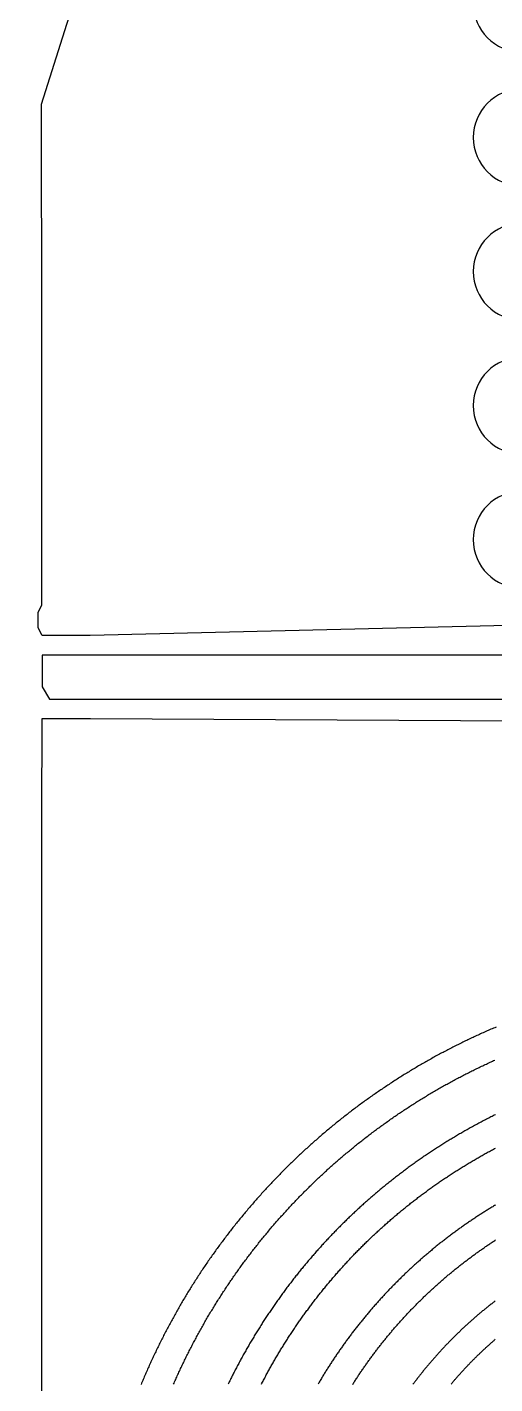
# Model space of a CAD drawing. Header units: inches. Extents: x -43479 to 56521, y -44741 to 59530.
# Drawn here: x -12613 to -10729, y -18007 to -12541 of the extents above; entities that cross this region are included whole.
import ezdxf

# ---------------------------------------------------------------- set-up
doc = ezdxf.new("R2010")
doc.units = ezdxf.units.IN
doc.header["$MEASUREMENT"] = 0

# ---------------------------------------------------------------- blocks, each defined once
blk = doc.blocks.new('kanishk_spiralEditV1')
for points in [[(3748.3, 3930.4), (3753.5, 3928.2), (3758.7, 3926), (3763.9, 3923.7), (3769.1, 3921.5), (3774.2, 3919.3), (3779.4, 3917), (3784.5, 3914.8), (3789.7, 3912.5), (3794.8, 3910.2), (3800, 3907.9), (3805.1, 3905.6), (3810.3, 3903.3), (3815.4, 3900.9), (3820.5, 3898.6), (3825.6, 3896.2), (3830.8, 3893.9), (3835.9, 3891.5), (3841, 3889.1), (3846.1, 3886.7), (3851.2, 3884.3), (3856.2, 3881.9), (3861.3, 3879.5), (3866.4, 3877.1), (3871.5, 3874.6), (3876.5, 3872.2), (3881.6, 3869.7), (3886.7, 3867.2), (3891.7, 3864.7), (3896.8, 3862.2), (3901.8, 3859.7), (3906.8, 3857.2), (3911.9, 3854.7), (3916.9, 3852.1), (3921.9, 3849.6), (3926.9, 3847), (3931.9, 3844.4), (3936.9, 3841.9), (3941.9, 3839.3), (3946.9, 3836.7), (3951.9, 3834.1), (3956.9, 3831.4), (3961.8, 3828.8), (3966.8, 3826.2), (3971.8, 3823.5), (3976.7, 3820.8), (3981.7, 3818.2), (3986.6, 3815.5), (3991.5, 3812.8), (3996.5, 3810.1), (4001.4, 3807.4), (4006.3, 3804.6), (4011.2, 3801.9), (4016.2, 3799.2), (4021.1, 3796.4), (4025.9, 3793.6), (4030.8, 3790.9), (4035.7, 3788.1), (4040.6, 3785.3), (4045.5, 3782.5), (4050.3, 3779.6), (4055.2, 3776.8), (4060.1, 3774), (4064.9, 3771.1), (4069.7, 3768.3), (4074.6, 3765.4), (4079.4, 3762.5), (4084.2, 3759.6), (4089, 3756.7), (4093.9, 3753.8), (4098.7, 3750.9), (4103.5, 3748), (4108.3, 3745.1), (4113, 3742.1), (4117.8, 3739.2), (4122.6, 3736.2), (4127.4, 3733.2), (4132.1, 3730.2), (4136.9, 3727.2), (4141.6, 3724.2), (4146.4, 3721.2), (4151.1, 3718.2), (4155.8, 3715.1), (4160.5, 3712.1), (4165.3, 3709), (4170, 3706), (4174.7, 3702.9), (4179.4, 3699.8), (4184, 3696.7), (4188.7, 3693.6), (4193.4, 3690.5), (4198.1, 3687.4), (4202.7, 3684.2), (4207.4, 3681.1), (4212, 3678), (4216.7, 3674.8), (4221.3, 3671.6), (4225.9, 3668.4), (4230.5, 3665.3), (4235.2, 3662.1), (4239.8, 3658.8), (4244.4, 3655.6), (4249, 3652.4), (4253.5, 3649.2), (4258.1, 3645.9), (4262.7, 3642.7), (4267.3, 3639.4), (4271.8, 3636.1), (4276.4, 3632.8), (4280.9, 3629.5), (4285.4, 3626.2), (4290, 3622.9), (4294.5, 3619.6), (4299, 3616.3), (4303.5, 3612.9), (4308, 3609.6), (4312.5, 3606.2), (4317, 3602.8), (4321.5, 3599.5), (4325.9, 3596.1), (4330.4, 3592.7), (4334.9, 3589.3), (4339.3, 3585.9), (4343.8, 3582.4), (4348.2, 3579), (4352.6, 3575.6), (4357, 3572.1), (4361.4, 3568.6), (4365.9, 3565.2), (4370.3, 3561.7), (4374.6, 3558.2), (4379, 3554.7), (4383.4, 3551.2), (4387.8, 3547.7), (4392.1, 3544.2), (4396.5, 3540.6), (4400.8, 3537.1), (4405.2, 3533.5), (4409.5, 3530), (4413.8, 3526.4), (4418.1, 3522.8), (4422.4, 3519.2), (4426.7, 3515.6), (4431, 3512), (4435.3, 3508.4), (4439.6, 3504.8), (4443.9, 3501.2), (4448.1, 3497.5), (4452.4, 3493.9), (4456.6, 3490.2), (4460.8, 3486.6), (4465.1, 3482.9), (4469.3, 3479.2), (4473.5, 3475.5), (4477.7, 3471.8), (4481.9, 3468.1), (4486.1, 3464.4), (4490.3, 3460.6), (4494.5, 3456.9), (4498.6, 3453.2), (4502.8, 3449.4), (4506.9, 3445.7), (4511.1, 3441.9), (4515.2, 3438.1), (4519.3, 3434.3), (4523.4, 3430.5), (4527.6, 3426.7), (4531.7, 3422.9), (4535.7, 3419.1), (4539.8, 3415.3), (4543.9, 3411.4), (4548, 3407.6), (4552, 3403.7), (4556.1, 3399.9), (4560.1, 3396), (4564.2, 3392.1), (4568.2, 3388.2), (4572.2, 3384.3), (4576.2, 3380.4), (4580.2, 3376.5), (4584.2, 3372.6), (4588.2, 3368.7), (4592.2, 3364.7), (4596.1, 3360.8), (4600.1, 3356.8), (4604.1, 3352.9), (4608, 3348.9), (4611.9, 3344.9), (4615.9, 3340.9), (4619.8, 3336.9), (4623.7, 3332.9), (4627.6, 3328.9), (4631.5, 3324.9), (4635.4, 3320.9), (4639.2, 3316.9), (4643.1, 3312.8), (4647, 3308.8), (4650.8, 3304.7), (4654.6, 3300.6), (4658.5, 3296.6), (4662.3, 3292.5), (4666.1, 3288.4), (4669.9, 3284.3), (4673.7, 3280.2), (4677.5, 3276.1), (4681.3, 3272), (4685, 3267.8), (4688.8, 3263.7), (4692.6, 3259.6), (4696.3, 3255.4), (4700, 3251.2), (4703.8, 3247.1), (4707.5, 3242.9), (4711.2, 3238.7), (4714.9, 3234.5), (4718.6, 3230.3), (4722.3, 3226.1), (4725.9, 3221.9), (4729.6, 3217.7), (4733.2, 3213.5), (4736.9, 3209.2), (4740.5, 3205), (4744.2, 3200.8), (4747.8, 3196.5), (4751.4, 3192.2), (4755, 3188), (4758.6, 3183.7), (4762.2, 3179.4), (4765.7, 3175.1), (4769.3, 3170.8), (4772.8, 3166.5), (4776.4, 3162.2), (4779.9, 3157.9), (4783.5, 3153.5), (4787, 3149.2), (4790.5, 3144.9), (4794, 3140.5), (4797.5, 3136.1), (4801, 3131.8), (4804.4, 3127.4), (4807.9, 3123), (4811.3, 3118.6), (4814.8, 3114.2), (4818.2, 3109.8), (4821.6, 3105.4), (4825.1, 3101), (4828.5, 3096.6), (4831.9, 3092.2), (4835.2, 3087.7), (4838.6, 3083.3), (4842, 3078.8), (4845.3, 3074.4), (4848.7, 3069.9), (4852, 3065.5), (4855.4, 3061), (4858.7, 3056.5), (4862, 3052), (4865.3, 3047.5), (4868.6, 3043), (4871.9, 3038.5), (4875.1, 3034), (4878.4, 3029.4), (4881.7, 3024.9), (4884.9, 3020.4), (4888.1, 3015.8), (4891.4, 3011.3), (4894.6, 3006.7), (4897.8, 3002.2), (4901, 2997.6), (4904.2, 2993), (4907.3, 2988.4), (4910.5, 2983.8), (4913.7, 2979.3), (4916.8, 2974.7), (4920, 2970), (4923.1, 2965.4), (4926.2, 2960.8), (4929.3, 2956.2), (4932.4, 2951.5), (4935.5, 2946.9), (4938.6, 2942.3), (4941.6, 2937.6), (4944.7, 2932.9), (4947.7, 2928.3), (4950.8, 2923.6), (4953.8, 2918.9), (4956.8, 2914.2), (4959.8, 2909.6), (4962.8, 2904.9), (4965.8, 2900.2), (4968.8, 2895.5), (4971.8, 2890.7), (4974.7, 2886), (4977.7, 2881.3), (4980.6, 2876.6), (4983.6, 2871.8), (4986.5, 2867.1), (4989.4, 2862.3), (4992.3, 2857.6), (4995.2, 2852.8), (4998, 2848), (5000.9, 2843.3), (5003.8, 2838.5), (5006.6, 2833.7), (5009.5, 2828.9), (5012.3, 2824.1), (5015.1, 2819.3), (5017.9, 2814.5), (5020.7, 2809.7), (5023.5, 2804.9), (5026.3, 2800), (5029, 2795.2), (5031.8, 2790.4), (5034.5, 2785.5), (5037.3, 2780.7), (5040, 2775.8), (5042.7, 2771), (5045.4, 2766.1), (5048.1, 2761.2), (5050.8, 2756.4), (5053.5, 2751.5), (5056.1, 2746.6), (5058.8, 2741.7), (5061.4, 2736.8), (5064.1, 2731.9), (5066.7, 2727), (5069.3, 2722.1), (5071.9, 2717.2), (5074.5, 2712.3), (5077.1, 2707.3), (5079.6, 2702.4), (5082.2, 2697.5), (5084.8, 2692.5), (5087.3, 2687.6), (5089.8, 2682.6), (5092.3, 2677.7), (5094.9, 2672.7), (5097.3, 2667.7), (5099.8, 2662.7), (5102.3, 2657.8), (5104.8, 2652.8), (5107.2, 2647.8), (5109.7, 2642.8), (5112.1, 2637.8), (5114.5, 2632.8), (5116.9, 2627.8), (5119.3, 2622.8), (5121.7, 2617.8), (5124.1, 2612.7), (5126.5, 2607.7), (5128.8, 2602.7), (5131.2, 2597.6), (5133.5, 2592.6), (5135.9, 2587.6), (5138.2, 2582.5), (5140.5, 2577.4), (5142.8, 2572.4), (5145.1, 2567.3), (5147.3, 2562.3), (5149.6, 2557.2), (5151.9, 2552.1), (5154.1, 2547), (5156.3, 2541.9), (5158.6, 2536.8), (5160.8, 2531.7), (5163, 2526.6), (5165.1, 2521.5), (5167.3, 2516.4), (5169.5, 2511.3), (5171.6, 2506.2), (5173.8, 2501.1), (5175.9, 2495.9), (5178, 2490.8)], [(3751, 3577.4), (3755.5, 3575.2), (3759.9, 3573), (3764.3, 3570.7), (3768.8, 3568.5), (3773.2, 3566.3), (3777.6, 3564), (3782, 3561.8), (3786.4, 3559.5), (3790.8, 3557.2), (3795.2, 3554.9), (3799.6, 3552.6), (3804, 3550.3), (3808.4, 3548), (3812.8, 3545.7), (3817.2, 3543.4), (3821.5, 3541), (3825.9, 3538.7), (3830.2, 3536.3), (3834.6, 3534), (3839, 3531.6), (3843.3, 3529.2), (3847.6, 3526.8), (3852, 3524.4), (3856.3, 3522), (3860.6, 3519.6), (3864.9, 3517.1), (3869.2, 3514.7), (3873.6, 3512.3), (3877.9, 3509.8), (3882.2, 3507.3), (3886.4, 3504.9), (3890.7, 3502.4), (3895, 3499.9), (3899.3, 3497.4), (3903.6, 3494.9), (3907.8, 3492.3), (3912.1, 3489.8), (3916.3, 3487.3), (3920.6, 3484.7), (3924.8, 3482.2), (3929.1, 3479.6), (3933.3, 3477), (3937.5, 3474.5), (3941.7, 3471.9), (3945.9, 3469.3), (3950.1, 3466.7), (3954.3, 3464.1), (3958.5, 3461.4), (3962.7, 3458.8), (3966.9, 3456.2), (3971.1, 3453.5), (3975.3, 3450.9), (3979.4, 3448.2), (3983.6, 3445.5), (3987.8, 3442.8), (3991.9, 3440.1), (3996.1, 3437.4), (4000.2, 3434.7), (4004.3, 3432), (4008.5, 3429.3), (4012.6, 3426.5), (4016.7, 3423.8), (4020.8, 3421), (4024.9, 3418.3), (4029, 3415.5), (4033.1, 3412.7), (4037.2, 3409.9), (4041.3, 3407.2), (4045.3, 3404.4), (4049.4, 3401.5), (4053.5, 3398.7), (4057.5, 3395.9), (4061.6, 3393.1), (4065.6, 3390.2), (4069.6, 3387.4), (4073.7, 3384.5), (4077.7, 3381.6), (4081.7, 3378.7), (4085.7, 3375.9), (4089.7, 3373), (4093.7, 3370.1), (4097.7, 3367.1), (4101.7, 3364.2), (4105.7, 3361.3), (4109.7, 3358.4), (4113.6, 3355.4), (4117.6, 3352.5), (4121.6, 3349.5), (4125.5, 3346.5), (4129.4, 3343.6), (4133.4, 3340.6), (4137.3, 3337.6), (4141.2, 3334.6), (4145.2, 3331.6), (4149.1, 3328.6), (4153, 3325.5), (4156.9, 3322.5), (4160.8, 3319.5), (4164.6, 3316.4), (4168.5, 3313.3), (4172.4, 3310.3), (4176.2, 3307.2), (4180.1, 3304.1), (4184, 3301), (4187.8, 3297.9), (4191.6, 3294.8), (4195.5, 3291.7), (4199.3, 3288.6), (4203.1, 3285.5), (4206.9, 3282.3), (4210.7, 3279.2), (4214.5, 3276), (4218.3, 3272.9), (4222.1, 3269.7), (4225.9, 3266.5), (4229.6, 3263.4), (4233.4, 3260.2), (4237.2, 3257), (4240.9, 3253.8), (4244.7, 3250.5), (4248.4, 3247.3), (4252.1, 3244.1), (4255.8, 3240.9), (4259.6, 3237.6), (4263.3, 3234.4), (4267, 3231.1), (4270.7, 3227.8), (4274.3, 3224.6), (4278, 3221.3), (4281.7, 3218), (4285.4, 3214.7), (4289, 3211.4), (4292.7, 3208.1), (4296.3, 3204.7), (4300, 3201.4), (4303.6, 3198.1), (4307.2, 3194.7), (4310.8, 3191.4), (4314.4, 3188), (4318, 3184.7), (4321.6, 3181.3), (4325.2, 3177.9), (4328.8, 3174.5), (4332.4, 3171.1), (4335.9, 3167.7), (4339.5, 3164.3), (4343, 3160.9), (4346.6, 3157.5), (4350.1, 3154), (4353.6, 3150.6), (4357.2, 3147.2), (4360.7, 3143.7), (4364.2, 3140.2), (4367.7, 3136.8), (4371.2, 3133.3), (4374.7, 3129.8), (4378.1, 3126.3), (4381.6, 3122.8), (4385.1, 3119.3), (4388.5, 3115.8), (4392, 3112.3), (4395.4, 3108.8), (4398.8, 3105.3), (4402.3, 3101.7), (4405.7, 3098.2), (4409.1, 3094.6), (4412.5, 3091.1), (4415.9, 3087.5), (4419.3, 3083.9), (4422.6, 3080.3), (4426, 3076.8), (4429.4, 3073.2), (4432.7, 3069.6), (4436.1, 3065.9), (4439.4, 3062.3), (4442.7, 3058.7), (4446.1, 3055.1), (4449.4, 3051.5), (4452.7, 3047.8), (4456, 3044.2), (4459.3, 3040.5), (4462.6, 3036.8), (4465.9, 3033.2), (4469.1, 3029.5), (4472.4, 3025.8), (4475.6, 3022.1), (4478.9, 3018.4), (4482.1, 3014.7), (4485.4, 3011), (4488.6, 3007.3), (4491.8, 3003.6), (4495, 2999.9), (4498.2, 2996.1), (4501.4, 2992.4), (4504.6, 2988.6), (4507.7, 2984.9), (4510.9, 2981.1), (4514.1, 2977.4), (4517.2, 2973.6), (4520.4, 2969.8), (4523.5, 2966), (4526.6, 2962.2), (4529.7, 2958.4), (4532.8, 2954.6), (4536, 2950.8), (4539, 2947), (4542.1, 2943.2), (4545.2, 2939.3), (4548.3, 2935.5), (4551.3, 2931.7), (4554.4, 2927.8), (4557.4, 2923.9), (4560.5, 2920.1), (4563.5, 2916.2), (4566.5, 2912.3), (4569.5, 2908.5), (4572.5, 2904.6), (4575.5, 2900.7), (4578.5, 2896.8), (4581.5, 2892.9), (4584.5, 2889), (4587.4, 2885.1), (4590.4, 2881.1), (4593.3, 2877.2), (4596.3, 2873.3), (4599.2, 2869.3), (4602.1, 2865.4), (4605, 2861.4), (4607.9, 2857.5), (4610.8, 2853.5), (4613.7, 2849.5), (4616.6, 2845.6), (4619.5, 2841.6), (4622.3, 2837.6), (4625.2, 2833.6), (4628, 2829.6), (4630.8, 2825.6), (4633.7, 2821.6), (4636.5, 2817.6), (4639.3, 2813.5), (4642.1, 2809.5), (4644.9, 2805.5), (4647.7, 2801.4), (4650.5, 2797.4), (4653.2, 2793.3), (4656, 2789.3), (4658.7, 2785.2), (4661.5, 2781.2), (4664.2, 2777.1), (4666.9, 2773), (4669.6, 2768.9), (4672.3, 2764.8), (4675, 2760.7), (4677.7, 2756.6), (4680.4, 2752.5), (4683.1, 2748.4), (4685.7, 2744.3), (4688.4, 2740.2), (4691, 2736), (4693.7, 2731.9), (4696.3, 2727.8), (4698.9, 2723.6), (4701.5, 2719.5), (4704.1, 2715.3), (4706.7, 2711.2), (4709.3, 2707), (4711.9, 2702.8), (4714.5, 2698.7), (4717, 2694.5), (4719.6, 2690.3), (4722.1, 2686.1), (4724.6, 2681.9), (4727.1, 2677.7), (4729.7, 2673.5), (4732.2, 2669.3), (4734.7, 2665.1), (4737.1, 2660.9), (4739.6, 2656.6), (4742.1, 2652.4), (4744.5, 2648.2), (4747, 2643.9), (4749.4, 2639.7), (4751.9, 2635.4), (4754.3, 2631.2), (4756.7, 2626.9), (4759.1, 2622.6), (4761.5, 2618.4), (4763.9, 2614.1), (4766.3, 2609.8), (4768.6, 2605.5), (4771, 2601.2), (4773.3, 2597), (4775.7, 2592.7), (4778, 2588.4), (4780.3, 2584), (4782.7, 2579.7), (4785, 2575.4), (4787.3, 2571.1), (4789.5, 2566.8), (4791.8, 2562.4), (4794.1, 2558.1), (4796.3, 2553.8), (4798.6, 2549.4), (4800.8, 2545.1), (4803.1, 2540.7), (4805.3, 2536.4), (4807.5, 2532), (4809.7, 2527.6), (4811.9, 2523.3), (4814.1, 2518.9), (4816.3, 2514.5), (4818.4, 2510.1), (4820.6, 2505.7), (4822.7, 2501.3), (4824.9, 2496.9), (4827, 2492.5)], [(3750.7, 3213.6), (3754.4, 3211.4), (3758.1, 3209.2), (3761.7, 3206.9), (3765.4, 3204.7), (3769.1, 3202.5), (3772.7, 3200.3), (3776.3, 3198), (3780, 3195.8), (3783.6, 3193.5), (3787.3, 3191.2), (3790.9, 3189), (3794.5, 3186.7), (3798.1, 3184.4), (3801.7, 3182.1), (3805.3, 3179.8), (3808.9, 3177.5), (3812.5, 3175.2), (3816.1, 3172.8), (3819.7, 3170.5), (3823.3, 3168.2), (3826.9, 3165.8), (3830.4, 3163.5), (3834, 3161.1), (3837.6, 3158.7), (3841.1, 3156.4), (3844.7, 3154), (3848.2, 3151.6), (3851.7, 3149.2), (3855.3, 3146.8), (3858.8, 3144.4), (3862.3, 3141.9), (3865.9, 3139.5), (3869.4, 3137.1), (3872.9, 3134.6), (3876.4, 3132.2), (3879.9, 3129.7), (3883.4, 3127.3), (3886.9, 3124.8), (3890.3, 3122.3), (3893.8, 3119.8), (3897.3, 3117.3), (3900.7, 3114.8), (3904.2, 3112.3), (3907.7, 3109.8), (3911.1, 3107.3), (3914.6, 3104.8), (3918, 3102.2), (3921.4, 3099.7), (3924.8, 3097.1), (3928.3, 3094.6), (3931.7, 3092), (3935.1, 3089.4), (3938.5, 3086.9), (3941.9, 3084.3), (3945.3, 3081.7), (3948.7, 3079.1), (3952.1, 3076.5), (3955.4, 3073.9), (3958.8, 3071.3), (3962.2, 3068.6), (3965.5, 3066), (3968.9, 3063.4), (3972.2, 3060.7), (3975.6, 3058.1), (3978.9, 3055.4), (3982.2, 3052.7), (3985.6, 3050.1), (3988.9, 3047.4), (3992.2, 3044.7), (3995.5, 3042), (3998.8, 3039.3), (4002.1, 3036.6), (4005.4, 3033.9), (4008.7, 3031.1), (4012, 3028.4), (4015.2, 3025.7), (4018.5, 3022.9), (4021.8, 3020.2), (4025, 3017.4), (4028.3, 3014.7), (4031.5, 3011.9), (4034.7, 3009.1), (4038, 3006.3), (4041.2, 3003.6), (4044.4, 3000.8), (4047.6, 2998), (4050.8, 2995.1), (4054, 2992.3), (4057.2, 2989.5), (4060.4, 2986.7), (4063.6, 2983.8), (4066.8, 2981), (4069.9, 2978.2), (4073.1, 2975.3), (4076.3, 2972.4), (4079.4, 2969.6), (4082.6, 2966.7), (4085.7, 2963.8), (4088.8, 2960.9), (4092, 2958), (4095.1, 2955.1), (4098.2, 2952.2), (4101.3, 2949.3), (4104.4, 2946.4), (4107.5, 2943.5), (4110.6, 2940.6), (4113.7, 2937.6), (4116.8, 2934.7), (4119.8, 2931.7), (4122.9, 2928.8), (4125.9, 2925.8), (4129, 2922.8), (4132, 2919.9), (4135.1, 2916.9), (4138.1, 2913.9), (4141.1, 2910.9), (4144.2, 2907.9), (4147.2, 2904.9), (4150.2, 2901.9), (4153.2, 2898.9), (4156.2, 2895.8), (4159.2, 2892.8), (4162.1, 2889.8), (4165.1, 2886.7), (4168.1, 2883.7), (4171, 2880.6), (4174, 2877.6), (4176.9, 2874.5), (4179.9, 2871.4), (4182.8, 2868.3), (4185.7, 2865.3), (4188.7, 2862.2), (4191.6, 2859.1), (4194.5, 2856), (4197.4, 2852.9), (4200.3, 2849.7), (4203.2, 2846.6), (4206, 2843.5), (4208.9, 2840.4), (4211.8, 2837.2), (4214.6, 2834.1), (4217.5, 2830.9), (4220.4, 2827.8), (4223.2, 2824.6), (4226, 2821.5), (4228.9, 2818.3), (4231.7, 2815.1), (4234.5, 2811.9), (4237.3, 2808.7), (4240.1, 2805.5), (4242.9, 2802.3), (4245.7, 2799.1), (4248.5, 2795.9), (4251.2, 2792.7), (4254, 2789.5), (4256.7, 2786.2), (4259.5, 2783), (4262.2, 2779.8), (4265, 2776.5), (4267.7, 2773.3), (4270.4, 2770), (4273.2, 2766.7), (4275.9, 2763.5), (4278.6, 2760.2), (4281.3, 2756.9), (4283.9, 2753.6), (4286.6, 2750.3), (4289.3, 2747.1), (4292, 2743.7), (4294.6, 2740.4), (4297.3, 2737.1), (4299.9, 2733.8), (4302.6, 2730.5), (4305.2, 2727.2), (4307.8, 2723.8), (4310.4, 2720.5), (4313.1, 2717.1), (4315.7, 2713.8), (4318.3, 2710.4), (4320.8, 2707.1), (4323.4, 2703.7), (4326, 2700.3), (4328.6, 2697), (4331.1, 2693.6), (4333.7, 2690.2), (4336.2, 2686.8), (4338.8, 2683.4), (4341.3, 2680), (4343.8, 2676.6), (4346.3, 2673.2), (4348.9, 2669.8), (4351.4, 2666.4), (4353.9, 2662.9), (4356.3, 2659.5), (4358.8, 2656.1), (4361.3, 2652.6), (4363.8, 2649.2), (4366.2, 2645.7), (4368.7, 2642.3), (4371.1, 2638.8), (4373.5, 2635.3), (4376, 2631.9), (4378.4, 2628.4), (4380.8, 2624.9), (4383.2, 2621.4), (4385.6, 2617.9), (4388, 2614.4), (4390.4, 2610.9), (4392.8, 2607.4), (4395.1, 2603.9), (4397.5, 2600.4), (4399.9, 2596.9), (4402.2, 2593.4), (4404.5, 2589.8), (4406.9, 2586.3), (4409.2, 2582.8), (4411.5, 2579.2), (4413.8, 2575.7), (4416.1, 2572.1), (4418.4, 2568.6), (4420.7, 2565), (4423, 2561.4), (4425.3, 2557.9), (4427.5, 2554.3), (4429.8, 2550.7), (4432, 2547.1), (4434.3, 2543.5), (4436.5, 2539.9), (4438.7, 2536.3), (4440.9, 2532.7), (4443.2, 2529.1), (4445.4, 2525.5), (4447.5, 2521.9), (4449.7, 2518.3), (4451.9, 2514.6), (4454.1, 2511), (4456.2, 2507.4), (4458.4, 2503.7), (4460.6, 2500.1), (4462.7, 2496.5), (4464.8, 2492.8)], [(3751.5, 2827.2), (3754.4, 2825), (3757.2, 2822.8), (3760, 2820.6), (3762.9, 2818.4), (3765.7, 2816.2), (3768.6, 2814), (3771.4, 2811.7), (3774.2, 2809.5), (3777, 2807.3), (3779.8, 2805), (3782.6, 2802.8), (3785.4, 2800.5), (3788.2, 2798.2), (3791, 2796), (3793.8, 2793.7), (3796.6, 2791.4), (3799.4, 2789.1), (3802.2, 2786.9), (3804.9, 2784.6), (3807.7, 2782.3), (3810.4, 2779.9), (3813.2, 2777.6), (3815.9, 2775.3), (3818.7, 2773), (3821.4, 2770.7), (3824.2, 2768.3), (3826.9, 2766), (3829.6, 2763.6), (3832.3, 2761.3), (3835, 2758.9), (3837.7, 2756.6), (3840.4, 2754.2), (3843.1, 2751.8), (3845.8, 2749.4), (3848.5, 2747.1), (3851.2, 2744.7), (3853.9, 2742.3), (3856.5, 2739.9), (3859.2, 2737.5), (3861.9, 2735), (3864.5, 2732.6), (3867.2, 2730.2), (3869.8, 2727.8), (3872.5, 2725.3), (3875.1, 2722.9), (3877.7, 2720.5), (3880.3, 2718), (3883, 2715.6), (3885.6, 2713.1), (3888.2, 2710.6), (3890.8, 2708.2), (3893.4, 2705.7), (3896, 2703.2), (3898.6, 2700.7), (3901.1, 2698.2), (3903.7, 2695.7), (3906.3, 2693.2), (3908.9, 2690.7), (3911.4, 2688.2), (3914, 2685.7), (3916.5, 2683.2), (3919.1, 2680.6), (3921.6, 2678.1), (3924.1, 2675.5), (3926.7, 2673), (3929.2, 2670.5), (3931.7, 2667.9), (3934.2, 2665.3), (3936.7, 2662.8), (3939.2, 2660.2), (3941.7, 2657.6), (3944.2, 2655), (3946.7, 2652.5), (3949.1, 2649.9), (3951.6, 2647.3), (3954.1, 2644.7), (3956.5, 2642.1), (3959, 2639.5), (3961.4, 2636.8), (3963.9, 2634.2), (3966.3, 2631.6), (3968.8, 2629), (3971.2, 2626.3), (3973.6, 2623.7), (3976, 2621.1), (3978.4, 2618.4), (3980.8, 2615.7), (3983.2, 2613.1), (3985.6, 2610.4), (3988, 2607.8), (3990.4, 2605.1), (3992.8, 2602.4), (3995.1, 2599.7), (3997.5, 2597), (3999.8, 2594.3), (4002.2, 2591.6), (4004.5, 2588.9), (4006.9, 2586.2), (4009.2, 2583.5), (4011.5, 2580.8), (4013.9, 2578.1), (4016.2, 2575.3), (4018.5, 2572.6), (4020.8, 2569.9), (4023.1, 2567.1), (4025.4, 2564.4), (4027.7, 2561.6), (4030, 2558.9), (4032.2, 2556.1), (4034.5, 2553.4), (4036.8, 2550.6), (4039, 2547.8), (4041.3, 2545.1), (4043.5, 2542.3), (4045.8, 2539.5), (4048, 2536.7), (4050.2, 2533.9), (4052.4, 2531.1), (4054.7, 2528.3), (4056.9, 2525.5), (4059.1, 2522.7), (4061.3, 2519.9), (4063.5, 2517), (4065.6, 2514.2), (4067.8, 2511.4), (4070, 2508.5), (4072.2, 2505.7), (4074.3, 2502.9), (4076.5, 2500), (4078.6, 2497.2), (4080.8, 2494.3), (4082.9, 2491.4)], [(3929.1, 2492.5), (3927, 2495.1), (3924.9, 2497.6), (3922.7, 2500.1), (3920.5, 2502.7), (3918.4, 2505.2), (3916.2, 2507.7), (3914, 2510.2), (3911.9, 2512.7), (3909.7, 2515.2), (3907.5, 2517.8), (3905.3, 2520.3), (3903.1, 2522.8), (3900.9, 2525.2), (3898.7, 2527.7), (3896.4, 2530.2), (3894.2, 2532.7), (3892, 2535.2), (3889.8, 2537.6), (3887.5, 2540.1), (3885.3, 2542.6), (3883, 2545), (3880.8, 2547.5), (3878.5, 2549.9), (3876.2, 2552.3), (3874, 2554.8), (3871.7, 2557.2), (3869.4, 2559.6), (3867.1, 2562.1), (3864.8, 2564.5), (3862.5, 2566.9), (3860.2, 2569.3), (3857.9, 2571.7), (3855.6, 2574.1), (3853.3, 2576.5), (3851, 2578.9), (3848.6, 2581.3), (3846.3, 2583.7), (3844, 2586), (3841.6, 2588.4), (3839.3, 2590.8), (3836.9, 2593.1), (3834.6, 2595.5), (3832.2, 2597.9), (3829.8, 2600.2), (3827.4, 2602.5), (3825.1, 2604.9), (3822.7, 2607.2), (3820.3, 2609.5), (3817.9, 2611.9), (3815.5, 2614.2), (3813.1, 2616.5), (3810.7, 2618.8), (3808.3, 2621.1), (3805.8, 2623.4), (3803.4, 2625.7), (3801, 2628), (3798.6, 2630.3), (3796.1, 2632.6), (3793.7, 2634.8), (3791.2, 2637.1), (3788.8, 2639.4), (3786.3, 2641.6), (3783.8, 2643.9), (3781.4, 2646.1), (3778.9, 2648.4), (3776.4, 2650.6), (3773.9, 2652.8), (3771.4, 2655.1), (3769, 2657.3), (3766.5, 2659.5), (3764, 2661.7), (3761.4, 2663.9), (3758.9, 2666.1), (3756.4, 2668.3), (3753.9, 2670.5), (3751.4, 2672.7)], [(4325.6, 2491), (4323.5, 2494.4), (4321.3, 2497.7), (4319.2, 2501.1), (4317, 2504.5), (4314.9, 2507.8), (4312.7, 2511.1), (4310.5, 2514.5), (4308.3, 2517.8), (4306.1, 2521.1), (4304, 2524.5), (4301.7, 2527.8), (4299.5, 2531.1), (4297.3, 2534.4), (4295.1, 2537.7), (4292.9, 2541), (4290.6, 2544.3), (4288.4, 2547.6), (4286.1, 2550.9), (4283.9, 2554.2), (4281.6, 2557.4), (4279.3, 2560.7), (4277.1, 2564), (4274.8, 2567.3), (4272.5, 2570.5), (4270.2, 2573.8), (4267.9, 2577), (4265.6, 2580.3), (4263.2, 2583.5), (4260.9, 2586.7), (4258.6, 2590), (4256.2, 2593.2), (4253.9, 2596.4), (4251.5, 2599.6), (4249.2, 2602.9), (4246.8, 2606.1), (4244.4, 2609.3), (4242, 2612.5), (4239.6, 2615.7), (4237.2, 2618.9), (4234.8, 2622), (4232.4, 2625.2), (4230, 2628.4), (4227.6, 2631.6), (4225.2, 2634.7), (4222.7, 2637.9), (4220.3, 2641), (4217.8, 2644.2), (4215.4, 2647.3), (4212.9, 2650.5), (4210.4, 2653.6), (4208, 2656.7), (4205.5, 2659.9), (4203, 2663), (4200.5, 2666.1), (4198, 2669.2), (4195.5, 2672.3), (4192.9, 2675.4), (4190.4, 2678.5), (4187.9, 2681.6), (4185.4, 2684.7), (4182.8, 2687.8), (4180.3, 2690.8), (4177.7, 2693.9), (4175.1, 2697), (4172.6, 2700), (4170, 2703.1), (4167.4, 2706.1), (4164.8, 2709.2), (4162.2, 2712.2), (4159.6, 2715.2), (4157, 2718.3), (4154.4, 2721.3), (4151.8, 2724.3), (4149.1, 2727.3), (4146.5, 2730.3), (4143.9, 2733.3), (4141.2, 2736.3), (4138.5, 2739.3), (4135.9, 2742.3), (4133.2, 2745.3), (4130.5, 2748.2), (4127.9, 2751.2), (4125.2, 2754.2), (4122.5, 2757.1), (4119.8, 2760.1), (4117.1, 2763), (4114.4, 2766), (4111.6, 2768.9), (4108.9, 2771.8), (4106.2, 2774.8), (4103.5, 2777.7), (4100.7, 2780.6), (4098, 2783.5), (4095.2, 2786.4), (4092.4, 2789.3), (4089.7, 2792.2), (4086.9, 2795.1), (4084.1, 2797.9), (4081.3, 2800.8), (4078.5, 2803.7), (4075.7, 2806.5), (4072.9, 2809.4), (4070.1, 2812.2), (4067.3, 2815.1), (4064.5, 2817.9), (4061.6, 2820.8), (4058.8, 2823.6), (4056, 2826.4), (4053.1, 2829.2), (4050.3, 2832), (4047.4, 2834.8), (4044.5, 2837.6), (4041.7, 2840.4), (4038.8, 2843.2), (4035.9, 2846), (4033, 2848.8), (4030.1, 2851.5), (4027.2, 2854.3), (4024.3, 2857.1), (4021.4, 2859.8), (4018.5, 2862.6), (4015.5, 2865.3), (4012.6, 2868), (4009.7, 2870.8), (4006.7, 2873.5), (4003.8, 2876.2), (4000.8, 2878.9), (3997.9, 2881.6), (3994.9, 2884.3), (3991.9, 2887), (3988.9, 2889.7), (3986, 2892.4), (3983, 2895), (3980, 2897.7), (3977, 2900.4), (3974, 2903), (3970.9, 2905.7), (3967.9, 2908.3), (3964.9, 2910.9), (3961.9, 2913.6), (3958.8, 2916.2), (3955.8, 2918.8), (3952.7, 2921.4), (3949.7, 2924), (3946.6, 2926.6), (3943.6, 2929.2), (3940.5, 2931.8), (3937.4, 2934.4), (3934.3, 2936.9), (3931.3, 2939.5), (3928.2, 2942.1), (3925.1, 2944.6), (3922, 2947.2), (3918.9, 2949.7), (3915.7, 2952.2), (3912.6, 2954.8), (3909.5, 2957.3), (3906.4, 2959.8), (3903.2, 2962.3), (3900.1, 2964.8), (3896.9, 2967.3), (3893.8, 2969.8), (3890.6, 2972.3), (3887.5, 2974.8), (3884.3, 2977.2), (3881.1, 2979.7), (3877.9, 2982.2), (3874.8, 2984.6), (3871.6, 2987.1), (3868.4, 2989.5), (3865.2, 2991.9), (3862, 2994.3), (3858.8, 2996.8), (3855.5, 2999.2), (3852.3, 3001.6), (3849.1, 3004), (3845.9, 3006.4), (3842.6, 3008.8), (3839.4, 3011.1), (3836.1, 3013.5), (3832.9, 3015.9), (3829.6, 3018.2), (3826.4, 3020.6), (3823.1, 3022.9), (3819.8, 3025.3), (3816.5, 3027.6), (3813.3, 3029.9), (3810, 3032.2), (3806.7, 3034.5), (3803.4, 3036.9), (3800.1, 3039.1), (3796.8, 3041.4), (3793.5, 3043.7), (3790.1, 3046), (3786.8, 3048.3), (3783.5, 3050.5), (3780.2, 3052.8), (3776.8, 3055), (3773.5, 3057.3), (3770.1, 3059.5), (3766.8, 3061.7), (3763.4, 3064), (3760.1, 3066.2), (3756.7, 3068.4), (3753.3, 3070.6), (3749.9, 3072.8)], [(4693.2, 2492), (4691.1, 2496.2), (4688.9, 2500.3), (4686.8, 2504.4), (4684.6, 2508.5), (4682.5, 2512.6), (4680.3, 2516.7), (4678.1, 2520.8), (4675.9, 2524.9), (4673.7, 2529), (4671.5, 2533.1), (4669.3, 2537.2), (4667.1, 2541.2), (4664.8, 2545.3), (4662.6, 2549.4), (4660.3, 2553.5), (4658.1, 2557.5), (4655.8, 2561.6), (4653.5, 2565.6), (4651.3, 2569.7), (4649, 2573.7), (4646.7, 2577.7), (4644.4, 2581.8), (4642, 2585.8), (4639.7, 2589.8), (4637.4, 2593.8), (4635, 2597.8), (4632.7, 2601.8), (4630.3, 2605.8), (4627.9, 2609.8), (4625.6, 2613.8), (4623.2, 2617.8), (4620.8, 2621.8), (4618.4, 2625.8), (4616, 2629.8), (4613.5, 2633.7), (4611.1, 2637.7), (4608.7, 2641.7), (4606.2, 2645.6), (4603.8, 2649.6), (4601.3, 2653.5), (4598.8, 2657.4), (4596.4, 2661.4), (4593.9, 2665.3), (4591.4, 2669.2), (4588.9, 2673.1), (4586.4, 2677.1), (4583.8, 2681), (4581.3, 2684.9), (4578.8, 2688.8), (4576.2, 2692.7), (4573.7, 2696.5), (4571.1, 2700.4), (4568.5, 2704.3), (4565.9, 2708.2), (4563.4, 2712.1), (4560.8, 2715.9), (4558.2, 2719.8), (4555.5, 2723.6), (4552.9, 2727.5), (4550.3, 2731.3), (4547.7, 2735.1), (4545, 2739), (4542.4, 2742.8), (4539.7, 2746.6), (4537, 2750.4), (4534.4, 2754.2), (4531.7, 2758), (4529, 2761.8), (4526.3, 2765.6), (4523.6, 2769.4), (4520.8, 2773.2), (4518.1, 2777), (4515.4, 2780.7), (4512.6, 2784.5), (4509.9, 2788.3), (4507.1, 2792), (4504.4, 2795.8), (4501.6, 2799.5), (4498.8, 2803.3), (4496, 2807), (4493.2, 2810.7), (4490.4, 2814.4), (4487.6, 2818.1), (4484.8, 2821.9), (4482, 2825.6), (4479.1, 2829.3), (4476.3, 2832.9), (4473.4, 2836.6), (4470.6, 2840.3), (4467.7, 2844), (4464.8, 2847.6), (4461.9, 2851.3), (4459, 2855), (4456.1, 2858.6), (4453.2, 2862.3), (4450.3, 2865.9), (4447.4, 2869.5), (4444.5, 2873.2), (4441.5, 2876.8), (4438.6, 2880.4), (4435.6, 2884), (4432.7, 2887.6), (4429.7, 2891.2), (4426.7, 2894.8), (4423.7, 2898.4), (4420.7, 2902), (4417.7, 2905.5), (4414.7, 2909.1), (4411.7, 2912.6), (4408.7, 2916.2), (4405.7, 2919.8), (4402.6, 2923.3), (4399.6, 2926.8), (4396.5, 2930.4), (4393.5, 2933.9), (4390.4, 2937.4), (4387.3, 2940.9), (4384.2, 2944.4), (4381.1, 2947.9), (4378, 2951.4), (4374.9, 2954.9), (4371.8, 2958.4), (4368.7, 2961.8), (4365.6, 2965.3), (4362.4, 2968.8), (4359.3, 2972.2), (4356.1, 2975.7), (4353, 2979.1), (4349.8, 2982.5), (4346.6, 2986), (4343.5, 2989.4), (4340.3, 2992.8), (4337.1, 2996.2), (4333.9, 2999.6), (4330.7, 3003), (4327.5, 3006.4), (4324.2, 3009.8), (4321, 3013.1), (4317.8, 3016.5), (4314.5, 3019.9), (4311.3, 3023.2), (4308, 3026.6), (4304.7, 3029.9), (4301.5, 3033.2), (4298.2, 3036.6), (4294.9, 3039.9), (4291.6, 3043.2), (4288.3, 3046.5), (4285, 3049.8), (4281.7, 3053.1), (4278.3, 3056.4), (4275, 3059.7), (4271.7, 3063), (4268.3, 3066.2), (4265, 3069.5), (4261.6, 3072.7), (4258.3, 3076), (4254.9, 3079.2), (4251.5, 3082.5), (4248.1, 3085.7), (4244.7, 3088.9), (4241.3, 3092.1), (4237.9, 3095.3), (4234.5, 3098.5), (4231.1, 3101.7), (4227.7, 3104.9), (4224.2, 3108.1), (4220.8, 3111.2), (4217.3, 3114.4), (4213.9, 3117.5), (4210.4, 3120.7), (4207, 3123.8), (4203.5, 3127), (4200, 3130.1), (4196.5, 3133.2), (4193, 3136.3), (4189.5, 3139.4), (4186, 3142.5), (4182.5, 3145.6), (4179, 3148.7), (4175.4, 3151.8), (4171.9, 3154.9), (4168.4, 3157.9), (4164.8, 3161), (4161.3, 3164), (4157.7, 3167.1), (4154.1, 3170.1), (4150.6, 3173.1), (4147, 3176.1), (4143.4, 3179.1), (4139.8, 3182.2), (4136.2, 3185.1), (4132.6, 3188.1), (4129, 3191.1), (4125.3, 3194.1), (4121.7, 3197.1), (4118.1, 3200), (4114.5, 3203), (4110.8, 3205.9), (4107.2, 3208.8), (4103.5, 3211.8), (4099.8, 3214.7), (4096.2, 3217.6), (4092.5, 3220.5), (4088.8, 3223.4), (4085.1, 3226.3), (4081.4, 3229.2), (4077.7, 3232.1), (4074, 3234.9), (4070.3, 3237.8), (4066.6, 3240.6), (4062.8, 3243.5), (4059.1, 3246.3), (4055.4, 3249.2), (4051.6, 3252), (4047.9, 3254.8), (4044.1, 3257.6), (4040.4, 3260.4), (4036.6, 3263.2), (4032.8, 3266), (4029, 3268.8), (4025.2, 3271.5), (4021.5, 3274.3), (4017.7, 3277), (4013.9, 3279.8), (4010, 3282.5), (4006.2, 3285.2), (4002.4, 3288), (3998.6, 3290.7), (3994.7, 3293.4), (3990.9, 3296.1), (3987.1, 3298.8), (3983.2, 3301.4), (3979.3, 3304.1), (3975.5, 3306.8), (3971.6, 3309.4), (3967.7, 3312.1), (3963.9, 3314.7), (3960, 3317.4), (3956.1, 3320), (3952.2, 3322.6), (3948.3, 3325.2), (3944.4, 3327.8), (3940.5, 3330.4), (3936.5, 3333), (3932.6, 3335.6), (3928.7, 3338.1), (3924.7, 3340.7), (3920.8, 3343.3), (3916.9, 3345.8), (3912.9, 3348.3), (3908.9, 3350.9), (3905, 3353.4), (3901, 3355.9), (3897, 3358.4), (3893, 3360.9), (3889.1, 3363.4), (3885.1, 3365.9), (3881.1, 3368.3), (3877.1, 3370.8), (3873.1, 3373.3), (3869.1, 3375.7), (3865, 3378.1), (3861, 3380.6), (3857, 3383), (3852.9, 3385.4), (3848.9, 3387.8), (3844.9, 3390.2), (3840.8, 3392.6), (3836.8, 3395), (3832.7, 3397.3), (3828.6, 3399.7), (3824.6, 3402), (3820.5, 3404.4), (3816.4, 3406.7), (3812.3, 3409.1), (3808.2, 3411.4), (3804.1, 3413.7), (3800, 3416), (3795.9, 3418.3), (3791.8, 3420.6), (3787.7, 3422.9), (3783.6, 3425.1), (3779.5, 3427.4), (3775.3, 3429.6), (3771.2, 3431.9), (3767, 3434.1), (3762.9, 3436.3), (3758.8, 3438.6), (3754.6, 3440.8), (3750.4, 3443)], [(5047.3, 2491.7), (5045.2, 2496.6), (5043.1, 2501.5), (5040.9, 2506.3), (5038.8, 2511.2), (5036.6, 2516), (5034.4, 2520.8), (5032.2, 2525.7), (5030, 2530.5), (5027.8, 2535.3), (5025.6, 2540.1), (5023.4, 2545), (5021.1, 2549.8), (5018.9, 2554.6), (5016.6, 2559.4), (5014.4, 2564.2), (5012.1, 2569), (5009.8, 2573.8), (5007.5, 2578.5), (5005.2, 2583.3), (5002.9, 2588.1), (5000.5, 2592.9), (4998.2, 2597.6), (4995.9, 2602.4), (4993.5, 2607.2), (4991.1, 2611.9), (4988.7, 2616.7), (4986.4, 2621.4), (4984, 2626.1), (4981.5, 2630.9), (4979.1, 2635.6), (4976.7, 2640.3), (4974.3, 2645), (4971.8, 2649.7), (4969.3, 2654.4), (4966.9, 2659.2), (4964.4, 2663.8), (4961.9, 2668.5), (4959.4, 2673.2), (4956.9, 2677.9), (4954.4, 2682.6), (4951.8, 2687.3), (4949.3, 2691.9), (4946.8, 2696.6), (4944.2, 2701.2), (4941.6, 2705.9), (4939, 2710.5), (4936.5, 2715.2), (4933.9, 2719.8), (4931.3, 2724.5), (4928.6, 2729.1), (4926, 2733.7), (4923.4, 2738.3), (4920.7, 2742.9), (4918.1, 2747.5), (4915.4, 2752.1), (4912.7, 2756.7), (4910, 2761.3), (4907.3, 2765.9), (4904.6, 2770.5), (4901.9, 2775), (4899.2, 2779.6), (4896.5, 2784.2), (4893.7, 2788.7), (4891, 2793.3), (4888.2, 2797.8), (4885.4, 2802.4), (4882.6, 2806.9), (4879.8, 2811.4), (4877, 2815.9), (4874.2, 2820.4), (4871.4, 2825), (4868.6, 2829.5), (4865.7, 2834), (4862.9, 2838.5), (4860, 2842.9), (4857.2, 2847.4), (4854.3, 2851.9), (4851.4, 2856.4), (4848.5, 2860.8), (4845.6, 2865.3), (4842.7, 2869.7), (4839.7, 2874.2), (4836.8, 2878.6), (4833.9, 2883.1), (4830.9, 2887.5), (4827.9, 2891.9), (4825, 2896.3), (4822, 2900.7), (4819, 2905.1), (4816, 2909.5), (4813, 2913.9), (4810, 2918.3), (4806.9, 2922.7), (4803.9, 2927.1), (4800.9, 2931.4), (4797.8, 2935.8), (4794.7, 2940.1), (4791.7, 2944.5), (4788.6, 2948.8), (4785.5, 2953.2), (4782.4, 2957.5), (4779.3, 2961.8), (4776.1, 2966.1), (4773, 2970.4), (4769.9, 2974.8), (4766.7, 2979.1), (4763.6, 2983.3), (4760.4, 2987.6), (4757.2, 2991.9), (4754, 2996.2), (4750.8, 3000.4), (4747.6, 3004.7), (4744.4, 3009), (4741.2, 3013.2), (4738, 3017.4), (4734.7, 3021.7), (4731.5, 3025.9), (4728.2, 3030.1), (4725, 3034.3), (4721.7, 3038.5), (4718.4, 3042.7), (4715.1, 3046.9), (4711.8, 3051.1), (4708.5, 3055.3), (4705.2, 3059.5), (4701.8, 3063.6), (4698.5, 3067.8), (4695.2, 3071.9), (4691.8, 3076.1), (4688.4, 3080.2), (4685.1, 3084.3), (4681.7, 3088.5), (4678.3, 3092.6), (4674.9, 3096.7), (4671.5, 3100.8), (4668.1, 3104.9), (4664.6, 3109), (4661.2, 3113.1), (4657.8, 3117.1), (4654.3, 3121.2), (4650.9, 3125.3), (4647.4, 3129.3), (4643.9, 3133.4), (4640.4, 3137.4), (4636.9, 3141.4), (4633.4, 3145.5), (4629.9, 3149.5), (4626.4, 3153.5), (4622.9, 3157.5), (4619.3, 3161.5), (4615.8, 3165.5), (4612.2, 3169.5), (4608.7, 3173.4), (4605.1, 3177.4), (4601.5, 3181.4), (4597.9, 3185.3), (4594.3, 3189.3), (4590.7, 3193.2), (4587.1, 3197.1), (4583.5, 3201.1), (4579.8, 3205), (4576.2, 3208.9), (4572.6, 3212.8), (4568.9, 3216.7), (4565.2, 3220.6), (4561.6, 3224.4), (4557.9, 3228.3), (4554.2, 3232.2), (4550.5, 3236), (4546.8, 3239.9), (4543.1, 3243.7), (4539.4, 3247.6), (4535.6, 3251.4), (4531.9, 3255.2), (4528.1, 3259), (4524.4, 3262.8), (4520.6, 3266.6), (4516.9, 3270.4), (4513.1, 3274.2), (4509.3, 3277.9), (4505.5, 3281.7), (4501.7, 3285.5), (4497.9, 3289.2), (4494.1, 3292.9), (4490.2, 3296.7), (4486.4, 3300.4), (4482.6, 3304.1), (4478.7, 3307.8), (4474.9, 3311.5), (4471, 3315.2), (4467.1, 3318.9), (4463.2, 3322.6), (4459.3, 3326.3), (4455.4, 3329.9), (4451.5, 3333.6), (4447.6, 3337.2), (4443.7, 3340.8), (4439.8, 3344.5), (4435.8, 3348.1), (4431.9, 3351.7), (4427.9, 3355.3), (4424, 3358.9), (4420, 3362.5), (4416, 3366.1), (4412.1, 3369.6), (4408.1, 3373.2), (4404.1, 3376.8), (4400.1, 3380.3), (4396.1, 3383.9), (4392, 3387.4), (4388, 3390.9), (4384, 3394.4), (4379.9, 3397.9), (4375.9, 3401.4), (4371.8, 3404.9), (4367.7, 3408.4), (4363.7, 3411.9), (4359.6, 3415.3), (4355.5, 3418.8), (4351.4, 3422.2), (4347.3, 3425.7), (4343.2, 3429.1), (4339.1, 3432.5), (4335, 3435.9), (4330.8, 3439.3), (4326.7, 3442.7), (4322.5, 3446.1), (4318.4, 3449.5), (4314.2, 3452.9), (4310, 3456.2), (4305.9, 3459.6), (4301.7, 3462.9), (4297.5, 3466.3), (4293.3, 3469.6), (4289.1, 3472.9), (4284.9, 3476.2), (4280.7, 3479.5), (4276.4, 3482.8), (4272.2, 3486.1), (4268, 3489.4), (4263.7, 3492.6), (4259.5, 3495.9), (4255.2, 3499.1), (4250.9, 3502.4), (4246.7, 3505.6), (4242.4, 3508.8), (4238.1, 3512), (4233.8, 3515.2), (4229.5, 3518.4), (4225.2, 3521.6), (4220.9, 3524.8), (4216.5, 3528), (4212.2, 3531.1), (4207.9, 3534.3), (4203.5, 3537.4), (4199.2, 3540.6), (4194.8, 3543.7), (4190.5, 3546.8), (4186.1, 3549.9), (4181.7, 3553), (4177.3, 3556.1), (4172.9, 3559.2), (4168.5, 3562.2), (4164.1, 3565.3), (4159.7, 3568.4), (4155.3, 3571.4), (4150.9, 3574.4), (4146.5, 3577.5), (4142, 3580.5), (4137.6, 3583.5), (4133.1, 3586.5), (4128.7, 3589.5), (4124.2, 3592.4), (4119.7, 3595.4), (4115.3, 3598.4), (4110.8, 3601.3), (4106.3, 3604.3), (4101.8, 3607.2), (4097.3, 3610.1), (4092.8, 3613), (4088.3, 3615.9), (4083.8, 3618.8), (4079.2, 3621.7), (4074.7, 3624.6), (4070.2, 3627.4), (4065.6, 3630.3), (4061.1, 3633.2), (4056.5, 3636), (4052, 3638.8), (4047.4, 3641.6), (4042.8, 3644.4), (4038.2, 3647.2), (4033.6, 3650), (4029, 3652.8), (4024.5, 3655.6), (4019.8, 3658.4), (4015.2, 3661.1), (4010.6, 3663.9), (4006, 3666.6), (4001.4, 3669.3), (3996.7, 3672), (3992.1, 3674.7), (3987.4, 3677.4), (3982.8, 3680.1), (3978.1, 3682.8), (3973.5, 3685.5), (3968.8, 3688.1), (3964.1, 3690.8), (3959.4, 3693.4), (3954.8, 3696), (3950.1, 3698.6), (3945.4, 3701.2), (3940.7, 3703.8), (3936, 3706.4), (3931.2, 3709), (3926.5, 3711.6), (3921.8, 3714.1), (3917.1, 3716.7), (3912.3, 3719.2), (3907.6, 3721.8), (3902.8, 3724.3), (3898.1, 3726.8), (3893.3, 3729.3), (3888.6, 3731.8), (3883.8, 3734.3), (3879, 3736.7), (3874.2, 3739.2), (3869.4, 3741.6), (3864.7, 3744.1), (3859.9, 3746.5), (3855.1, 3748.9), (3850.2, 3751.4), (3845.4, 3753.8), (3840.6, 3756.1), (3835.8, 3758.5), (3831, 3760.9), (3826.1, 3763.3), (3821.3, 3765.6), (3816.4, 3767.9), (3811.6, 3770.3), (3806.7, 3772.6), (3801.9, 3774.9), (3797, 3777.2), (3792.2, 3779.5), (3787.3, 3781.8), (3782.4, 3784.1), (3777.5, 3786.3), (3772.6, 3788.6), (3767.7, 3790.8), (3762.8, 3793), (3757.9, 3795.3), (3753, 3797.5)]]:
    blk.add_lwpolyline(points)
for points in [[(5577.3, 1427), (5577.3, 4777), (5576.9, 5173.1), (5382.2, 5173.1), (-2564.7, 5131.4, -0.415752), (-2715.5, 5281.4), (-2715.5, 13120.8)], [(-1405, 5429.3), (3645, 5429.3), (5365, 5429.3), (5547.4, 5429.3), (5574.8, 5429.3), (5576.8, 5429.3), (5576.8, 5429.3), (5576.8, 5301.2), (5546.8, 5251.2), (5364.3, 5251.2), (-2520.5, 5251.2, -0.414214)], [(5574.3, 5507.5), (5576.8, 5507.5), (5592.8, 5538.6), (5592.8, 5601.1), (5577.4, 5631.4), (5577.4, 6931.4), (5578.7, 7448.6), (5578.7, 7648.6), (5066.6, 9269.2, -1.364734)], [(3645, 8249.3, -1), (3645, 7859.3), (-1405, 7859.3, 1), (-1405, 7709.3), (3645, 7709.3, -1), (3645, 7319.3), (-1405, 7319.3, 1), (-1405, 7169.3), (3645, 7169.3, -1), (3645, 6779.3), (-1405, 6779.3, 1), (-1405, 6629.3), (3645, 6629.3, -1), (3645, 6239.3), (-1405, 6239.3, 1), (-1405, 6089.3), (3645, 6089.3, -1), (3645, 5699.3), (-1405, 5699.3, 1), (-1405, 5549.3), (3645, 5549.3), (5382.9, 5507.5), (5576.8, 5507.5)]]:
    blk.add_lwpolyline(points, format="xyb")

msp = doc.modelspace()

# ---------------------------------------------------------------- linework, layer by layer
msp.add_circle((6520.5, 9529.6), 50000)

# ---------------------------------------------------------------- block references
at = {"xscale": -1}
msp.add_blockref('kanishk_spiralEditV1', (-6975.9, -20500), dxfattribs=at)

doc.saveas('drawing.dxf')
